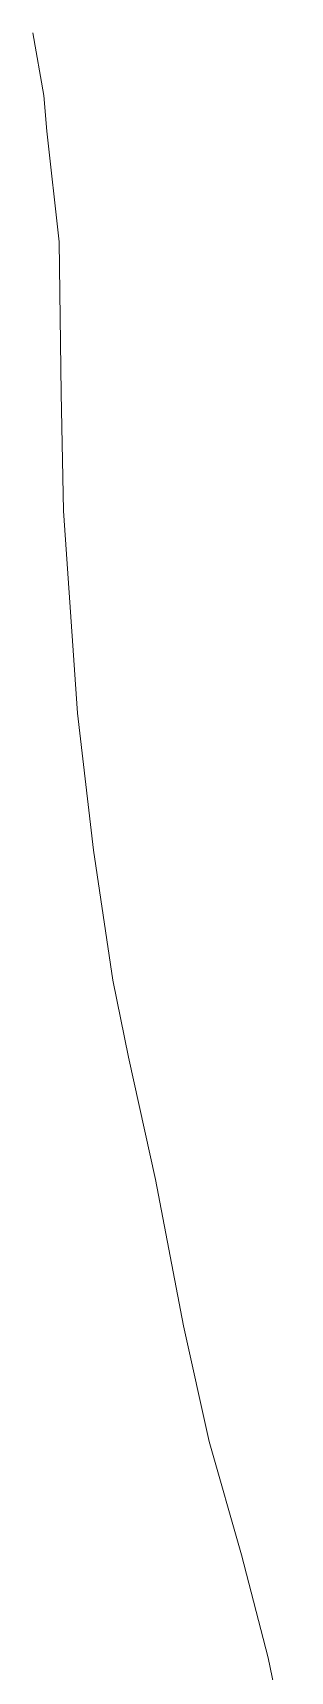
# Model space of a CAD drawing. Header units: millimetres. Extents: x 1956 to 626126, y 2654 to 1331070.
# Drawn here: x 624977.9 to 625045.6, y 1330638.6 to 1331070.4 of the extents above; entities that cross this region are included whole.
import ezdxf

# ---------------------------------------------------------------- set-up
doc = ezdxf.new("R2010")
doc.units = ezdxf.units.MM

msp = doc.modelspace()

# ---------------------------------------------------------------- linework, layer by layer
at = {"color": 1, "lineweight": 0}
for p, q in [((624980.77, 1331053.93), (624977.88, 1331070.43)), ((624981.59, 1331044.53), (624980.77, 1331053.93)), ((624984.81, 1331015.33), (624981.59, 1331044.53)), ((624985.3, 1330975.44), (624984.81, 1331015.33)), ((624985.99, 1330944.44), (624985.3, 1330975.44)), ((624989.61, 1330891.09), (624985.99, 1330944.44)), ((624993.89, 1330855.03), (624989.61, 1330891.09)), ((624998.92, 1330820.76), (624993.89, 1330855.03)), ((625003.1, 1330800.45), (624998.92, 1330820.76)), ((625010.16, 1330768.22), (625003.1, 1330800.45)), ((625017.5, 1330729.64), (625010.16, 1330768.22)), ((625024.28, 1330699.18), (625017.5, 1330729.64)), ((625032.85, 1330669.24), (625024.28, 1330699.18)), ((625039.87, 1330642.09), (625032.85, 1330669.24)), ((625045.62, 1330613.66), (625039.87, 1330642.09))]:
    msp.add_line(p, q, dxfattribs=at)

doc.saveas('drawing.dxf')
